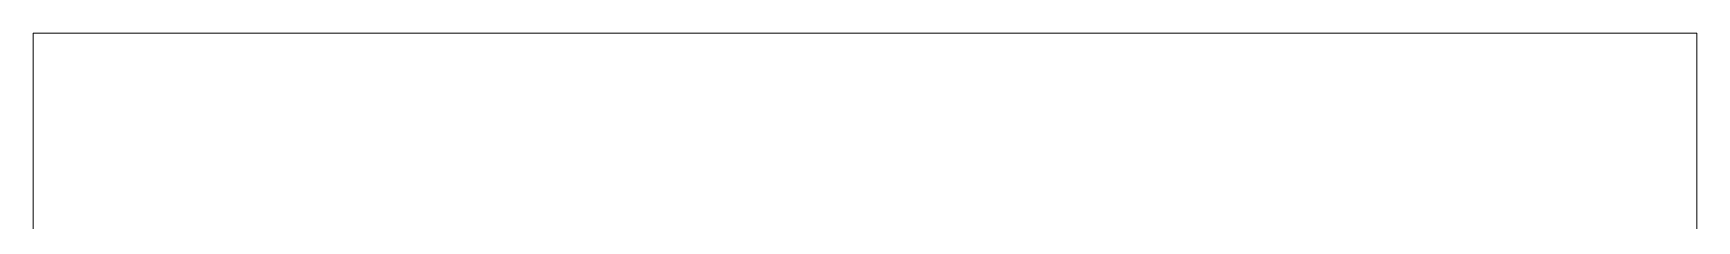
# Model space of a CAD drawing. Header units: metres. Extents: x -24.8 to 3.4, y -2.1 to 25.8.
# Drawn here: x -4.67708 to -4.64724, y 0.54096 to 0.54431 of the extents above; entities that cross this region are included whole.
import ezdxf

# ---------------------------------------------------------------- set-up
doc = ezdxf.new("R2010")
doc.units = ezdxf.units.M
doc.layers.add('P-SANR-FIXT', color=7, linetype='Continuous', lineweight=5)

# ---------------------------------------------------------------- blocks, each defined once
blk = doc.blocks.new('UT_Ducha higiênica - UT_Ducha higiênica-3628668-BB')
at = {"layer": 'P-SANR-FIXT'}
for p, q in [((-11.003992, 0.544315), (-11.003992, 0.527835)), ((-11.003992, 0.544315), (-10.989075, 0.544315)), ((-10.989075, 0.544315), (-10.974158, 0.544315)), ((-10.974158, 0.527835), (-10.974158, 0.544315))]:
    blk.add_line(p, q, dxfattribs=at)
at = {"layer": 'P-SANR-FIXT', "color": 253, "true_color": 0xa6a6a6}
for p, q in [((-11.003992, 0.544315), (-10.989075, 0.544315)), ((-10.989075, 0.544315), (-10.974158, 0.544315))]:
    blk.add_line(p, q, dxfattribs=at)

msp = doc.modelspace()

# ---------------------------------------------------------------- block references
at = {"layer": 'P-SANR-FIXT', "color": 254, "true_color": 0xdfdfdf}
msp.add_blockref('UT_Ducha higiênica - UT_Ducha higiênica-3628668-BB', (6.326916, 0), dxfattribs=at)

doc.saveas('drawing.dxf')
